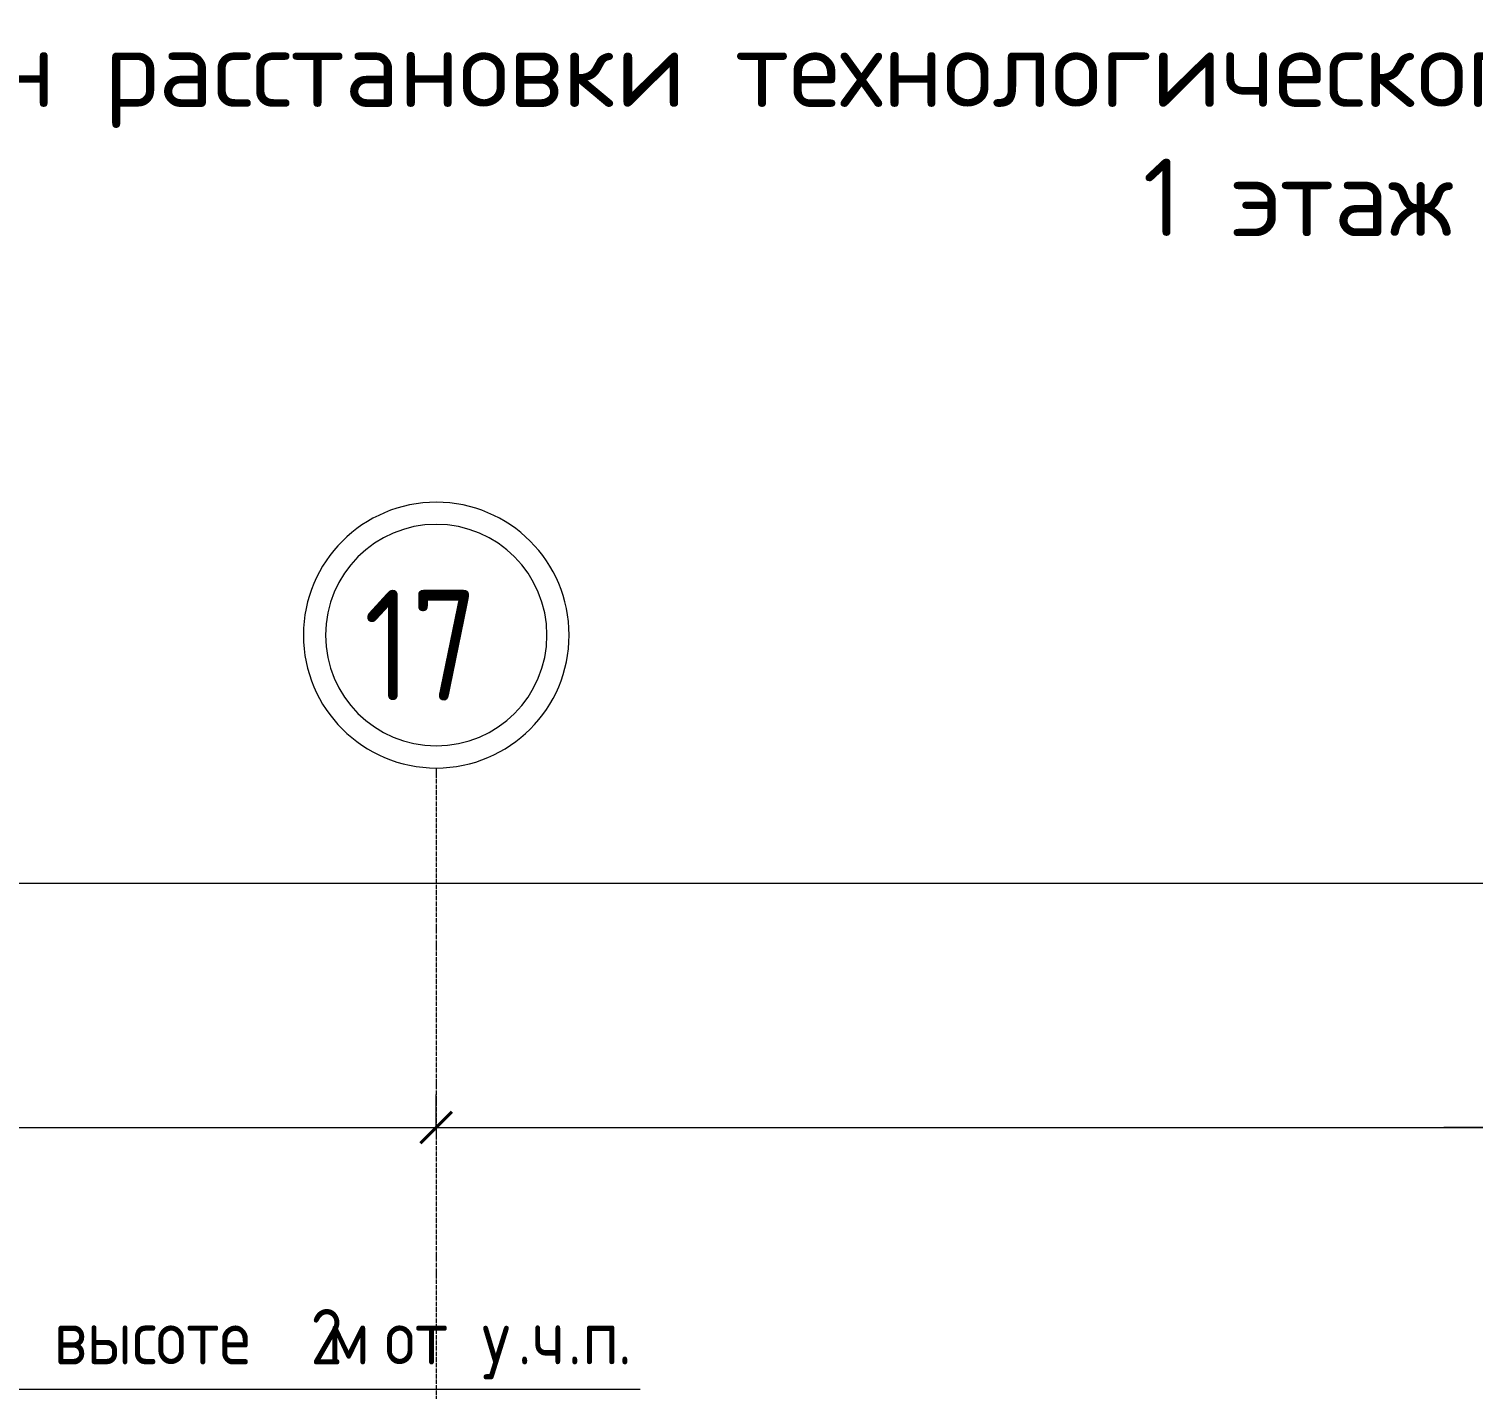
# Model space of a CAD drawing. Header units: millimetres. Extents: x -215207 to 92095, y -30385 to 123050.
# Drawn here: x -159975 to -153452, y 33988 to 40129 of the extents above; entities that cross this region are included whole.
import ezdxf

# ---------------------------------------------------------------- set-up
doc = ezdxf.new("R2010")
doc.units = ezdxf.units.MM
doc.linetypes.add('ADSK_Линия сетки', pattern=[25, 20, -2.5, 0, -2.5])
for name, color, linetype, lineweight in [('Аннотация', 7, 'Continuous', 20), ('Оси', 7, 'Continuous', 9), ('ОФ_рамка', 7, 'Continuous', 50), ('Размеры', 7, 'Continuous', 9)]:
    doc.layers.add(name, color=color, linetype=linetype, lineweight=lineweight)
doc.styles.add('GOST Common_2', font='GOST_Common.ttf', dxfattribs={"width": 0.9, "height": 90})
doc.styles.add('GOST Common_3', font='GOST_Common.ttf', dxfattribs={"width": 0.9, "height": 2.5})
doc.styles.add('PDF ISOCPEUR', font='isocpeur.ttf')

# ---------------------------------------------------------------- blocks, each defined once
blk = doc.blocks.new('1 этаж 21082025')
at = {"layer": 'Аннотация', "lineweight": 20}
blk.add_line((38720.8, 2546.3), (42720.8, 2546.3), dxfattribs=at)
at = {"layer": 'Оси', "linetype": 'ADSK_Линия сетки'}
blk.add_line((41800, 5350.6), (41800, -60626.1), dxfattribs=at)
at = {"layer": 'Оси', "lineweight": 20}
for radius, start, end in [(600, 0, 180), (500, 0, 180), (600, 180, 0), (500, 180, 0)]:
    blk.add_arc((41800, 5950.6), radius, start, end, dxfattribs=at)
at = {"layer": 'Размеры', "lineweight": 20}
for p, q in [((-150, 4831.3), (53750, 4831.3)), ((41800, 3727.1), (41800, 3877.1)), ((41800, 3727.1), (41800, 3877.1)), ((35800, 3727.1), (41800, 3727.1)), ((41800, 3727.1), (41800, 3677.1)), ((41800, 3727.1), (50900, 3727.1)), ((41800, 3727.1), (41800, 3677.1)), ((46830.3, 3727.1), (46350, 3727.1))]:
    blk.add_line(p, q, dxfattribs=at)
at = {"layer": 'Размеры', "lineweight": 40}
for q in [(41870.7, 3797.8), (41870.7, 3797.8), (41729.3, 3656.4), (41729.3, 3656.4)]:
    blk.add_line((41800, 3727.1), q, dxfattribs=at)
at = {"layer": 'Аннотация', "style": 'GOST Common_3', "width": 0.9}
for s, p in [(' 2', (41094.8, 2658)), ('высоте', (40072.1, 2658)), ('м', (41310.4, 2658)), ('от', (41566.4, 2658)), ('у', (42006.9, 2658)), ('ч', (42233.1, 2658)), ('п', (42459.3, 2658)), ('.', (42167.6, 2658)), ('.', (42393.9, 2658)), ('.', (42620.1, 2658))]:
    blk.add_text(s, height=250, dxfattribs=at).set_placement(p)
at = {"layer": 'Оси', "style": 'GOST Common_2', "width": 0.9}
blk.add_text('17', height=500, dxfattribs=at).set_placement((41472.8, 5655.3))

msp = doc.modelspace()

# ---------------------------------------------------------------- block references
msp.add_blockref('1 этаж 21082025', (-199934.8, 31441.4))

# ---------------------------------------------------------------- texts
at = {"layer": 'ОФ_рамка', "lineweight": 15, "ltscale": 100, "transparency": 33554636, "insert": (-154243.7, 39660.1), "char_height": 350, "width": 22802.106, "attachment_point": 5, "style": 'PDF ISOCPEUR'}
msp.add_mtext('{\\C0;План расстановки технологического оборудования и мебели\\P1 этаж}', dxfattribs=at)

doc.saveas('drawing.dxf')
